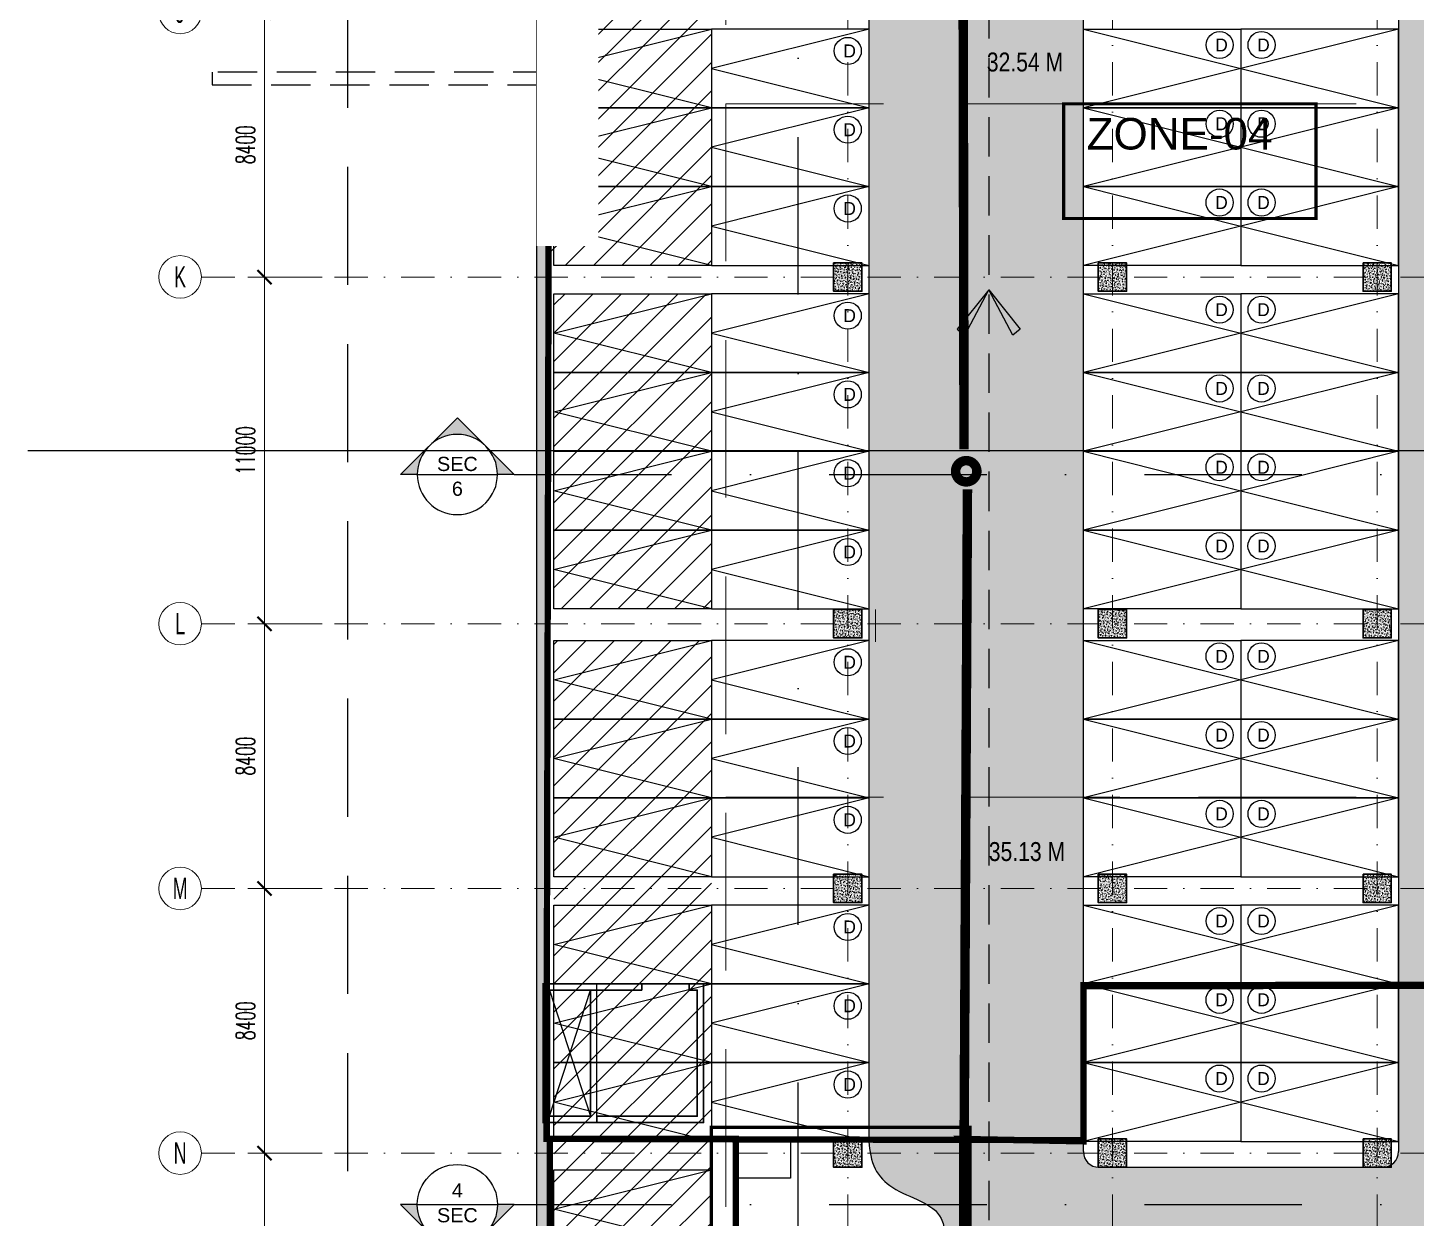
# Model space of a CAD drawing. Header units: millimetres. Extents: x 2509692 to 6766201, y 361130 to 898117.
# Drawn here: x 2509692 to 2553750, y 757327 to 795106 of the extents above; entities that cross this region are included whole.
import ezdxf
from ezdxf.enums import TextEntityAlignment as Align

# ---------------------------------------------------------------- set-up
doc = ezdxf.new("R2010")
doc.units = ezdxf.units.MM
doc.header["$LTSCALE"] = 100
for name, pattern in [('( Hidden )', [0.375, 0.25, -0.125]), ('001-S-DLA-ULT_BLK-FDN-01$0$DASHED2', [0.375, 0.25, -0.125]), ('AUDIT_I_191030115539-19', [0]), ('DASHDOT', [1, 0.5, -0.25, 0, -0.25]), ('DD Cargo Road$0$X-DIAL-Phase 3A-Master Airfield Layout_South & ECT$0$DASHDOT2', [12.7, 6.35, -3.175, 0, -3.175]), ('HIDDEN', [0.375, 0.25, -0.125]), ('PAMIR A_GROUND FLOOR GRID$0$( Dashed )', [0.75, 0.5, -0.25]), ('PAMIR A_GROUND FLOOR GRID$0$ACAD_ISO05W100', [33, 24, -3, 0, -3, 0, -3]), ('PAMIR A_GROUND FLOOR GRID$0$CMP LANDSUBDIVISION$0$ACAD_ISO12W100', [21, 12, -3, 0, -3, 0, -3]), ('PAMIR A_GROUND FLOOR GRID$0$CMP LANDSUBDIVISION$0$DASHED2', [0.375, 0.25, -0.125]), ('PAMIR A_GROUND FLOOR GRID$0$DGN Style 4', [21.138408, 10.562602, -5.281301, 0.013203, -5.281301])]:
    doc.linetypes.add(name, pattern=pattern)
doc.layers.get('0').update_dxf_attribs({"color": 8})
doc.layers.get('Defpoints').update_dxf_attribs({"color": 8})
for name, color, linetype in [('4 WHEELER', 8, 'Continuous'), ('4 wheeler jockey', 8, 'Continuous'), ('A-DRIVEWAY ARROWS', 8, 'AUDIT_I_191030115539-19'), ('A-P-STRUCTURE', 8, 'Continuous'), ('A-PARKING STACH-2', 8, 'Continuous'), ('A_CUTOUT', 8, 'Continuous'), ('A_PARKING TEXT', 8, 'Continuous'), ('A_RCC', 8, 'Continuous'), ('A_STAIRCASE DIM', 8, 'Continuous'), ('A_Travel length', 8, 'Continuous'), ('A_wall', 8, 'Continuous'), ('ACD', 220, 'Continuous'), ('CAR', 8, 'Continuous'), ('DOUBLE  STACK', 8, 'Continuous'), ('DRIVEWAY', 8, 'HIDDEN'), ('GLASS EDGE', 8, 'Continuous'), ('PAMIR A_GROUND FLOOR GRID$0$CMP LANDSUBDIVISION$0$MP-PROP-ASSET LINE', 8, 'PAMIR A_GROUND FLOOR GRID$0$CMP LANDSUBDIVISION$0$ACAD_ISO12W100'), ('PAMIR A_GROUND FLOOR GRID$0$Columns 8.4 x 8.4 MT. GRID', 8, 'Continuous'), ('SECTION LINES', 8, 'Continuous')]:
    doc.layers.add(name, color=color, linetype=linetype)
for name, color, linetype, lineweight in [('A-WALL', 8, 'Continuous', 30), ('A_FIXTURE', 8, 'Continuous', 0), ('AC-ZONING LINE', 8, 'Continuous', 15), ('CLOUD REFERNCE', 8, 'Continuous', 0), ('HACTH', 8, 'Continuous', 5), ('PAMIR A_GROUND FLOOR GRID$0$A_GRID 8.4 x 8.4 MT.', 8, 'PAMIR A_GROUND FLOOR GRID$0$DGN Style 4', 0), ('PAMIR A_GROUND FLOOR GRID$0$A_GRID DIMENSIONS', 8, 'Continuous', 0), ('PAMIR A_GROUND FLOOR GRID$0$A_GRID NUMBERING', 8, 'Continuous', 0), ('PAMIR A_GROUND FLOOR GRID$0$CMP LANDSUBDIVISION$0$MP-BASEMENT LIN', 8, 'PAMIR A_GROUND FLOOR GRID$0$ACAD_ISO05W100', 20)]:
    doc.layers.add(name, color=color, linetype=linetype, lineweight=lineweight)
doc.styles.add('300', font='GOTHIC.TTF', dxfattribs={"width": 0.8, "height": 600})
doc.styles.add('ARIAL', font='arial.ttf')
doc.styles.add('HVAC', font='arial.ttf', dxfattribs={"height": 1000})
doc.styles.add('PAMIR A_GROUND FLOOR GRID$0$ASSET_03_GRID$0$F6', font='arial.ttf', dxfattribs={"width": 0.6})
doc.styles.add('PAMIR A_GROUND FLOOR GRID$0$ASSET_03_GRID$0$MISC', font='romans.shx', dxfattribs={"width": 0.6})
doc.styles.get("Standard").update_dxf_attribs({"font": 'arial.ttf'})
doc.styles.add('X-REF_HVAC_Basement 02$0$X-REF_HVAC_Basement 02$0$acdim', font='romans.shx', dxfattribs={"height": 150})
doc.dimstyles.new('PAMIR A_GROUND FLOOR GRID$0$ASSET_03_GRID$0$TPCL-DIM-300', dxfattribs={"dimscale": 300, "dimtxt": 2.25, "dimasz": 1.5, "dimexe": 1.75, "dimexo": 1, "dimgap": 1, "dimtad": 2, "dimdec": 0, "dimzin": 0, "dimdsep": 46, "dimtxsty": 'PAMIR A_GROUND FLOOR GRID$0$ASSET_03_GRID$0$MISC', "dimblk": 'PAMIR A_GROUND FLOOR GRID$0$ASSET_03_GRID$0$_ArchTick', "dimcen": 1, "dimdle": 2, "dimclrd": 1, "dimclre": 1, "dimclrt": 7, "dimadec": 0, "dimazin": 0, "dimtfac": 1, "dimtdec": 0, "dimtofl": 0, "dimtmove": 0, "dimatfit": 3, "dimfxl": 1, "dimtolj": 1, "dimtzin": 0, "dimlwd": -1, "dimlwe": -1, "dimarcsym": 0})
pattern_1 = [(0, (-3035710.2255, -862793.3746), (0, 6.985), [5.08, -1.905]), (90, (-3035710.2255, -862793.3746), (-6.985, 4e-16), [5.08, -1.905])]

# ---------------------------------------------------------------- blocks, each defined once
blk = doc.blocks.new('ARROW')
at = {"layer": 'DRIVEWAY', "linetype": 'Continuous', "ltscale": 0.5}
h = blk.add_hatch(color=30, dxfattribs=at)
h.dxf.hatch_style = 1
h.paths.add_polyline_path([(0, 0), (-381, -720), (-500, -624)])
h = blk.add_hatch(color=30, dxfattribs=at)
h.dxf.hatch_style = 1
h.paths.add_polyline_path([(0, 0), (381, -720), (500, -624)])
at = {"layer": 'DRIVEWAY', "color": 30, "linetype": '001-S-DLA-ULT_BLK-FDN-01$0$DASHED2', "ltscale": 7500}
for points in [[(0, 0), (-500, -624), (-381, -720), (0, 0)], [(0, 0), (500, -624), (381, -720), (0, 0)]]:
    blk.add_lwpolyline(points, close=True, dxfattribs=at)
blk = doc.blocks.new('ghkhgk')
at = {"layer": 'A-DRIVEWAY ARROWS', "linetype": '( Hidden )', "lineweight": -2, "ltscale": 50}
blk.add_line((3540687, 1769071), (3540687, 1704342), dxfattribs=at)
at = {"layer": 'A-DRIVEWAY ARROWS', "linetype": '( Hidden )', "lineweight": -2, "ltscale": 2000, "xscale": -2, "yscale": 2, "zscale": 2}
blk.add_blockref('ARROW', (3540687, 1735465, 0), dxfattribs=at)
blk = doc.blocks.new('qdfesw')
at = {"layer": '4 wheeler jockey', "linetype": 'ByBlock', "lineweight": -2, "ltscale": 0.5}
blk.add_lwpolyline([(2705606, 1306842), (2708106, 1306842), (2708106, 1311842), (2705606, 1311842)], close=True, dxfattribs=at)
blk.add_lwpolyline([(2705606, 1311842), (2706856, 1306842), (2708106, 1311842)], dxfattribs=at)
blk = doc.blocks.new('JOCKEY PARK')
at = {"layer": 'A_STAIRCASE DIM', "transparency": 33554687}
h = blk.add_hatch(dxfattribs=at)
h.set_pattern_fill('ANSI31', color=8, scale=200)
h.set_pattern_definition([(45, (1000500, -500), (-449.0128, 449.0128), [])])
h.paths.add_polyline_path([(3526745, 803042), (3531888, 803042), (3531888, 787065), (3526745, 787065)])
h.paths.add_polyline_path([(3526888, 786165), (3531888, 786165), (3531888, 776165), (3526888, 776165)])
h.paths.add_polyline_path([(3526888, 775165), (3531883, 775165), (3531883, 755865), (3526888, 755865)])
h.paths.add_polyline_path([(3526888, 741565), (3531888, 741565), (3531888, 730665), (3526888, 730665)])
h.paths.add_polyline_path([(3526888, 724765), (3531888, 724765), (3531888, 702965), (3526888, 702965)])
h.paths.add_polyline_path([(3526888, 697065), (3531888, 697065), (3531888, 692065), (3526888, 692065)])
h.paths.add_polyline_path([(3565488, 766765), (3570488, 766765), (3570488, 759265), (3565488, 759265)])
h.paths.add_polyline_path([(3594211, 766765), (3599211, 766765), (3599211, 759265), (3594211, 759265)])
h.paths.add_polyline_path([(3632688, 811365), (3637688, 811365), (3637688, 750865), (3632688, 750865)])
h.paths.add_polyline_path([(3603738, 707470), (3619638, 707470), (3619638, 702470), (3603738, 702470)])
h.paths.add_polyline_path([(3632688, 739065), (3637688, 739065), (3637688, 700465), (3632688, 700465)])
h.paths.add_polyline_path([(3578660, 799643), (3586160, 799643), (3586160, 794643), (3578660, 794643)])
h.paths.add_polyline_path([(3565260, 803043), (3570260, 803043), (3570260, 795543), (3565260, 795543)])
h.paths.add_polyline_path([(3615888, 820665), (3615888, 821075)])
h.paths.add_polyline_path([(3561860, 863093), (3577760, 863093), (3577760, 858093), (3561860, 858093)])
h.paths.add_polyline_path([(3589560, 863093), (3594560, 863093), (3594560, 858093), (3589560, 858093)])
h.paths.add_polyline_path([(3595460, 863093), (3602960, 863093), (3602960, 858093), (3595460, 858093)])
h.paths.add_polyline_path([(3620538, 863093), (3636438, 863093), (3636438, 858093), (3620538, 858093)])
at = {"layer": '4 wheeler jockey', "xscale": -1, "rotation": 270}
for p in [(2220046, -1913541), (2220046, -1916041), (2220046, -1918541), (2220046, -1921941), (2220046, -1924441), (2220046, -1926941), (2220046, -1929441), (2220046, -1932941), (2220046, -1935441), (2220046, -1937941), (2220046, -1941341), (2220046, -1943841), (2220046, -1946341), (2220046, -1949741)]:
    blk.add_blockref('qdfesw', p, dxfattribs=at)
blk = doc.blocks.new('*U20')
h = blk.add_hatch(color=256)
h.paths.add_polyline_path([(200, -200), (0, -400), (0, -282.8, 0.198912)])
h.paths.add_polyline_path([(400, 0), (200, -200, 0.414214), (200, 200)])
h.paths.add_polyline_path([(131.5, 268.5), (124.4, 254, 0.114349), (0, 282.8), (0, 400)])
h.paths.add_polyline_path([(200, 200, 0.082683), (124.4, 254), (131.5, 268.5)])
h = blk.add_hatch(color=256)
h.paths.add_polyline_path([(200, -200), (0, -400), (0, -282.8, 0.198912)])
h.paths.add_polyline_path([(400, 0), (200, -200, 0.414214), (200, 200)])
h.paths.add_polyline_path([(131.5, 268.5), (124.4, 254, 0.114349), (0, 282.8), (0, 400)])
h.paths.add_polyline_path([(200, 200, 0.082683), (124.4, 254), (131.5, 268.5)])
blk.add_line((0, -282.8), (0, 282.8))
blk.add_lwpolyline([(0, -282.8), (0, -400), (400, 0), (0, 400), (0, 282.8)])
blk.add_circle((0, 0), 282.8)
for tag, p in [('TAGNUMBER', (-100, 0)), ('ELE', (75, 0))]:
    blk.add_attdef(tag, text='', height=100, rotation=270).set_placement(p, align=Align.MIDDLE_CENTER)
blk = doc.blocks.new('A$C7f0d5cc6')
at = {"layer": 'SECTION LINES', "linetype": 'DASHDOT', "ltscale": 100}
for p, q in [((14292, -194056), (14292, -3764)), ((5279, -99766), (119152, -99766)), ((5279, -122933), (119152, -122933))]:
    blk.add_line(p, q, dxfattribs=at)
at = {"layer": 'SECTION LINES', "linetype": '( Hidden )'}
ref = blk.add_blockref('*U20', (3479, -99766), dxfattribs=dict(at, xscale=-4.5, yscale=4.5, zscale=4.5, rotation=270))
ref.add_attrib('TAGNUMBER', '6', dxfattribs={"layer": '0', "height": 450}).set_placement((3479, -100216), align=Align.MIDDLE_CENTER)
ref.add_attrib('ELE', 'SEC', dxfattribs={"layer": '0', "height": 450}).set_placement((3479, -99429), align=Align.MIDDLE_CENTER)
ref = blk.add_blockref('*U20', (3479, -122933), dxfattribs=dict(at, xscale=4.5, yscale=4.5, zscale=4.5, rotation=270))
ref.add_attrib('TAGNUMBER', '4', dxfattribs={"layer": '0', "height": 450}).set_placement((3479, -122483), align=Align.MIDDLE_CENTER)
ref.add_attrib('ELE', 'SEC', dxfattribs={"layer": '0', "height": 450}).set_placement((3479, -123271), align=Align.MIDDLE_CENTER)
blk = doc.blocks.new('staicases')
at = {"layer": 'CLOUD REFERNCE', "linetype": 'DASHDOT', "ltscale": 10, "const_width": 100}
blk.add_lwpolyline([(5606951, 476495), (5615160, 476495), (5615160, 466403), (5606951, 466413)], close=True, dxfattribs=at)
blk = doc.blocks.new('PAMIR A_GROUND FLOOR GRID$0$ASSET LINE')
at = {"layer": 'PAMIR A_GROUND FLOOR GRID$0$CMP LANDSUBDIVISION$0$MP-BASEMENT LIN', "color": 3, "linetype": 'PAMIR A_GROUND FLOOR GRID$0$( Dashed )', "ltscale": 100}
for p, q in [((5607412, 509058), (5707543, 509058)), ((5607412, 487058), (5707543, 487058))]:
    blk.add_line(p, q, dxfattribs=at)
at = {"layer": 'PAMIR A_GROUND FLOOR GRID$0$CMP LANDSUBDIVISION$0$MP-BASEMENT LIN', "color": 3, "linetype": 'PAMIR A_GROUND FLOOR GRID$0$( Dashed )', "ltscale": 100, "flags": 128}
for points in [[(5601412, 408058), (5601412, 591058), (5713543, 591058), (5713543, 408058)], [(5607412, 414058), (5607412, 582058), (5707543, 582058), (5707543, 414058)]]:
    blk.add_lwpolyline(points, close=True, dxfattribs=at)
at = {"layer": 'PAMIR A_GROUND FLOOR GRID$0$CMP LANDSUBDIVISION$0$MP-PROP-ASSET LINE', "linetype": 'PAMIR A_GROUND FLOOR GRID$0$CMP LANDSUBDIVISION$0$DASHED2', "ltscale": 150, "flags": 128}
blk.add_lwpolyline([(5595412, 402058), (5595412, 597058), (5719543, 597058), (5719543, 402058)], close=True, dxfattribs=at)
blk = doc.blocks.new('PAMIR A_GROUND FLOOR GRID$0$ASSET_03_GRID$0$_ArchTick')
at = {"color": 0, "linetype": 'ByBlock', "const_width": 0.15}
blk.add_lwpolyline([(-0.5, -0.5), (0.5, 0.5)], dxfattribs=at)
blk = doc.blocks.new('*D63')
at = {"layer": 'Defpoints', "color": 0, "linetype": 'Continuous', "ltscale": 1500000.0, "transparency": 16777216}
for p in [(2519337, 803993), (2517202, 795593), (2519337, 795593)]:
    blk.add_point(p, dxfattribs=at)
at = {"layer": 'PAMIR A_GROUND FLOOR GRID$0$A_GRID DIMENSIONS', "color": 9, "linetype": 'Continuous', "ltscale": 1500000.0, "transparency": 16777216}
for p, q in [((2517202, 804593), (2517202, 794993)), ((2519037, 803993), (2516677, 803993)), ((2519037, 795593), (2516677, 795593))]:
    blk.add_line(p, q, dxfattribs=at)
at = {"layer": 'PAMIR A_GROUND FLOOR GRID$0$A_GRID DIMENSIONS', "color": 9, "linetype": 'Continuous', "ltscale": 1500000.0, "transparency": 16777216, "xscale": 450, "yscale": 450, "zscale": 450}
for p, rotation in [((2517202, 803993), 90), ((2517202, 795593), 270)]:
    blk.add_blockref('PAMIR A_GROUND FLOOR GRID$0$ASSET_03_GRID$0$_ArchTick', p, dxfattribs=dict(at, rotation=rotation))
at = {"layer": 'PAMIR A_GROUND FLOOR GRID$0$A_GRID DIMENSIONS', "color": 7, "linetype": 'Continuous', "ltscale": 1500000.0, "transparency": 16777216, "insert": (2516602, 799793), "char_height": 600, "attachment_point": 5, "rotation": 90, "style": 'PAMIR A_GROUND FLOOR GRID$0$ASSET_03_GRID$0$MISC'}
blk.add_mtext('\\A1;8400', dxfattribs=at)
blk = doc.blocks.new('*D64')
at = {"layer": 'Defpoints', "color": 0, "linetype": 'Continuous', "ltscale": 1500000.0, "transparency": 16777216}
for p in [(2519337, 795593), (2517202, 787193), (2519337, 787193)]:
    blk.add_point(p, dxfattribs=at)
at = {"layer": 'PAMIR A_GROUND FLOOR GRID$0$A_GRID DIMENSIONS', "color": 9, "linetype": 'Continuous', "ltscale": 1500000.0, "transparency": 16777216}
for p, q in [((2517202, 796193), (2517202, 786593)), ((2519037, 795593), (2516677, 795593)), ((2519037, 787193), (2516677, 787193))]:
    blk.add_line(p, q, dxfattribs=at)
at = {"layer": 'PAMIR A_GROUND FLOOR GRID$0$A_GRID DIMENSIONS', "color": 9, "linetype": 'Continuous', "ltscale": 1500000.0, "transparency": 16777216, "xscale": 450, "yscale": 450, "zscale": 450}
for p, rotation in [((2517202, 795593), 90), ((2517202, 787193), 270)]:
    blk.add_blockref('PAMIR A_GROUND FLOOR GRID$0$ASSET_03_GRID$0$_ArchTick', p, dxfattribs=dict(at, rotation=rotation))
at = {"layer": 'PAMIR A_GROUND FLOOR GRID$0$A_GRID DIMENSIONS', "color": 7, "linetype": 'Continuous', "ltscale": 1500000.0, "transparency": 16777216, "insert": (2516602, 791393), "char_height": 600, "attachment_point": 5, "rotation": 90, "style": 'PAMIR A_GROUND FLOOR GRID$0$ASSET_03_GRID$0$MISC'}
blk.add_mtext('\\A1;8400', dxfattribs=at)
blk = doc.blocks.new('*D65')
at = {"layer": 'Defpoints', "color": 0, "linetype": 'Continuous', "ltscale": 1500000.0, "transparency": 16777216}
for p in [(2519337, 787193), (2517202, 776193), (2519337, 776193)]:
    blk.add_point(p, dxfattribs=at)
at = {"layer": 'PAMIR A_GROUND FLOOR GRID$0$A_GRID DIMENSIONS', "color": 9, "linetype": 'Continuous', "ltscale": 1500000.0, "transparency": 16777216}
for p, q in [((2517202, 787793), (2517202, 775593)), ((2519037, 787193), (2516677, 787193)), ((2519037, 776193), (2516677, 776193))]:
    blk.add_line(p, q, dxfattribs=at)
at = {"layer": 'PAMIR A_GROUND FLOOR GRID$0$A_GRID DIMENSIONS', "color": 9, "linetype": 'Continuous', "ltscale": 1500000.0, "transparency": 16777216, "xscale": 450, "yscale": 450, "zscale": 450}
for p, rotation in [((2517202, 787193), 90), ((2517202, 776193), 270)]:
    blk.add_blockref('PAMIR A_GROUND FLOOR GRID$0$ASSET_03_GRID$0$_ArchTick', p, dxfattribs=dict(at, rotation=rotation))
at = {"layer": 'PAMIR A_GROUND FLOOR GRID$0$A_GRID DIMENSIONS', "color": 7, "linetype": 'Continuous', "ltscale": 1500000.0, "transparency": 16777216, "insert": (2516602, 781693), "char_height": 600, "attachment_point": 5, "rotation": 90, "style": 'PAMIR A_GROUND FLOOR GRID$0$ASSET_03_GRID$0$MISC'}
blk.add_mtext('\\A1;11000', dxfattribs=at)
blk = doc.blocks.new('*D66')
at = {"layer": 'Defpoints', "color": 0, "linetype": 'Continuous', "ltscale": 1500000.0, "transparency": 16777216}
for p in [(2519337, 776193), (2517202, 767793), (2519337, 767793)]:
    blk.add_point(p, dxfattribs=at)
at = {"layer": 'PAMIR A_GROUND FLOOR GRID$0$A_GRID DIMENSIONS', "color": 9, "linetype": 'Continuous', "ltscale": 1500000.0, "transparency": 16777216}
for p, q in [((2517202, 776793), (2517202, 767193)), ((2519037, 776193), (2516677, 776193)), ((2519037, 767793), (2516677, 767793))]:
    blk.add_line(p, q, dxfattribs=at)
at = {"layer": 'PAMIR A_GROUND FLOOR GRID$0$A_GRID DIMENSIONS', "color": 9, "linetype": 'Continuous', "ltscale": 1500000.0, "transparency": 16777216, "xscale": 450, "yscale": 450, "zscale": 450}
for p, rotation in [((2517202, 776193), 90), ((2517202, 767793), 270)]:
    blk.add_blockref('PAMIR A_GROUND FLOOR GRID$0$ASSET_03_GRID$0$_ArchTick', p, dxfattribs=dict(at, rotation=rotation))
at = {"layer": 'PAMIR A_GROUND FLOOR GRID$0$A_GRID DIMENSIONS', "color": 7, "linetype": 'Continuous', "ltscale": 1500000.0, "transparency": 16777216, "insert": (2516602, 771993), "char_height": 600, "attachment_point": 5, "rotation": 90, "style": 'PAMIR A_GROUND FLOOR GRID$0$ASSET_03_GRID$0$MISC'}
blk.add_mtext('\\A1;8400', dxfattribs=at)
blk = doc.blocks.new('*D67')
at = {"layer": 'Defpoints', "color": 0, "linetype": 'Continuous', "ltscale": 1500000.0, "transparency": 16777216}
for p in [(2519337, 767793), (2517202, 759393), (2519337, 759393)]:
    blk.add_point(p, dxfattribs=at)
at = {"layer": 'PAMIR A_GROUND FLOOR GRID$0$A_GRID DIMENSIONS', "color": 9, "linetype": 'Continuous', "ltscale": 1500000.0, "transparency": 16777216}
for p, q in [((2517202, 768393), (2517202, 758793)), ((2519037, 767793), (2516677, 767793)), ((2519037, 759393), (2516677, 759393))]:
    blk.add_line(p, q, dxfattribs=at)
at = {"layer": 'PAMIR A_GROUND FLOOR GRID$0$A_GRID DIMENSIONS', "color": 9, "linetype": 'Continuous', "ltscale": 1500000.0, "transparency": 16777216, "xscale": 450, "yscale": 450, "zscale": 450}
for p, rotation in [((2517202, 767793), 90), ((2517202, 759393), 270)]:
    blk.add_blockref('PAMIR A_GROUND FLOOR GRID$0$ASSET_03_GRID$0$_ArchTick', p, dxfattribs=dict(at, rotation=rotation))
at = {"layer": 'PAMIR A_GROUND FLOOR GRID$0$A_GRID DIMENSIONS', "color": 7, "linetype": 'Continuous', "ltscale": 1500000.0, "transparency": 16777216, "insert": (2516602, 763593), "char_height": 600, "attachment_point": 5, "rotation": 90, "style": 'PAMIR A_GROUND FLOOR GRID$0$ASSET_03_GRID$0$MISC'}
blk.add_mtext('\\A1;8400', dxfattribs=at)
blk = doc.blocks.new('*D68')
at = {"layer": 'Defpoints', "color": 0, "linetype": 'Continuous', "ltscale": 1500000.0, "transparency": 16777216}
for p in [(2519337, 759393), (2517202, 750993), (2519337, 750993)]:
    blk.add_point(p, dxfattribs=at)
at = {"layer": 'PAMIR A_GROUND FLOOR GRID$0$A_GRID DIMENSIONS', "color": 9, "linetype": 'Continuous', "ltscale": 1500000.0, "transparency": 16777216}
for p, q in [((2517202, 759993), (2517202, 750393)), ((2519037, 759393), (2516677, 759393)), ((2519037, 750993), (2516677, 750993))]:
    blk.add_line(p, q, dxfattribs=at)
at = {"layer": 'PAMIR A_GROUND FLOOR GRID$0$A_GRID DIMENSIONS', "color": 9, "linetype": 'Continuous', "ltscale": 1500000.0, "transparency": 16777216, "xscale": 450, "yscale": 450, "zscale": 450}
for p, rotation in [((2517202, 759393), 90), ((2517202, 750993), 270)]:
    blk.add_blockref('PAMIR A_GROUND FLOOR GRID$0$ASSET_03_GRID$0$_ArchTick', p, dxfattribs=dict(at, rotation=rotation))
at = {"layer": 'PAMIR A_GROUND FLOOR GRID$0$A_GRID DIMENSIONS', "color": 7, "linetype": 'Continuous', "ltscale": 1500000.0, "transparency": 16777216, "insert": (2516602, 755193), "char_height": 600, "attachment_point": 5, "rotation": 90, "style": 'PAMIR A_GROUND FLOOR GRID$0$ASSET_03_GRID$0$MISC'}
blk.add_mtext('\\A1;8400', dxfattribs=at)
blk = doc.blocks.new('PAMIR A_GROUND FLOOR GRID$0$ASSET_03_GRID$0$A')
blk.add_circle((0, 0), 4)
at = {"style": 'PAMIR A_GROUND FLOOR GRID$0$ASSET_03_GRID$0$F6', "width": 0.6}
blk.add_attdef('GRTAG', text='', height=4, dxfattribs=at).set_placement((0, 0), align=Align.MIDDLE)
blk = doc.blocks.new('PAMIR A_GROUND FLOOR GRID$0$gfhjd')
at = {"layer": 'PAMIR A_GROUND FLOOR GRID$0$Columns 8.4 x 8.4 MT. GRID', "transparency": 33554505}
h = blk.add_hatch(dxfattribs=at)
h.set_pattern_fill('AR-CONC', color=8, scale=0.5)
h.set_pattern_definition([(50, (2668641.195, 1117441.09), (91.092334, -7.969543), [9.525, -104.775]), (355, (2668641.2, 1117441.09), (-17.62171, 95.52842), [7.62, -83.82029]), (100.451445, (2668648.79, 1117440.43), (73.470624, 87.558876), [8.095004, -89.04512]), (46.1842, (2668641.2, 1117466.49), (135.53952, -21.02116), [14.2875, -157.1625]), (96.63556, (2668652.49, 1117464.74), (118.70207, 123.71306), [12.14251, -133.5678]), (351.18415, (2668641.2, 1117466.49), (118.70207, 123.71306), [11.42998, -125.72987]), (21, (2668653.895, 1117460.14), (75.807196, -51.1326), [9.525, -104.775]), (326, (2668653.9, 1117460.14), (30.901014, 92.09398), [7.62, -83.82]), (71.451445, (2668660.21, 1117455.88), (106.70821, 40.961384), [8.095004, -89.04497]), (37.5, (2668641.195, 1117441.09), (1.544302, 42.2775194), [0, -82.804, 0, -85.09, 0, -84.1375]), (7.5, (2668641.195, 1117441.09), (33.409831, 50.090287), [0, -48.514, 0, -80.899, 0, -32.0675]), (327.5, (2668612.874, 1117441.09), (67.795298, -2.864372), [0, -31.75, 0, -99.06, 0, -131.445]), (317.5, (2668600.174, 1117441.09), (74.06459, 12.713246), [0, -41.275, 0, -65.786, 0, -93.345])])
h.paths.add_polyline_path([(2555360, 1057637), (2556260, 1057637), (2556260, 1056737), (2555361, 1056737)])
at = {"layer": 'PAMIR A_GROUND FLOOR GRID$0$Columns 8.4 x 8.4 MT. GRID', "lineweight": 30}
blk.add_lwpolyline([(2555361, 1057637), (2556260, 1057637), (2556260, 1056737), (2555361, 1056737)], close=True, dxfattribs=at)
blk = doc.blocks.new('A$C8c9960d7')
at = {"layer": 'PAMIR A_GROUND FLOOR GRID$0$Columns 8.4 x 8.4 MT. GRID'}
for p in [(-20100, -269994), (-11700, -269994), (-3300, -269994), (-20100, -280994), (-11700, -280994), (-3300, -280994), (-20100, -289394), (-11700, -289394), (-3300, -289394), (-20100, -297794), (-11700, -297794), (-3300, -297794)]:
    blk.add_blockref('PAMIR A_GROUND FLOOR GRID$0$gfhjd', p, dxfattribs=at)
blk = doc.blocks.new('SEG')
at = {"layer": 'DRIVEWAY', "linetype": 'Continuous'}
for p, q in [((3043188, 759443), (3043188, 803943)), ((3053188, 803943), (3053188, 759443)), ((3036386, 803042), (3036377, 759765)), ((3043688, 758943), (3052688, 758943))]:
    blk.add_line(p, q, dxfattribs=at)
for centre, start, end in [((3043688, 759443), 180, 270), ((3052688, 759443), 270, 359.9998)]:
    blk.add_arc(centre, 500, start, end, dxfattribs=at)
blk.add_spline([(3036377, 759765), (3036580, 758893), (3037138, 758301), (3038679, 757313), (3038798, 756893)], degree=3, dxfattribs=at)
blk = doc.blocks.new('A$C29A2079D')
at = {"layer": 'HACTH', "true_color": 0xf7f2ee, "transparency": 33554602}
h = blk.add_hatch(dxfattribs=at)
h.set_pattern_fill('ANGLE')
h.set_pattern_definition(pattern_1)
edge = h.paths.add_edge_path()
edge.add_line((74678, -8850), (75151, -8850))
edge.add_line((75151, -8850), (75151, 5800))
edge.add_line((75151, 5800), (101366, 5800))
edge.add_arc((101366, 6300), 500, 270, 360)
edge.add_line((101866, 6300), (101866, 11000))
edge.add_arc((101366, 11000), 500, 0, 90)
edge.add_line((101366, 11500), (17750, 11500))
edge.add_arc((17750, 11000), 500, 90, 180)
edge.add_line((17250, 11000), (17250, -8850))
edge.add_line((17250, -8850), (14228, -8850))
edge.add_arc((14228, -9350), 500, 89.9998, 180)
edge.add_line((13728, -9350), (13728, -15850))
edge.add_arc((14228, -15850), 500, 180, 270)
edge.add_line((14228, -16350), (17478, -16350))
edge.add_line((17478, -16350), (17478, -50929))
edge.add_line((17478, -50929), (7978, -50929))
edge.add_arc((7978, -50429), 500, 180, 270, ccw=False)
edge.add_line((7478, -50429), (7478, -42325))
edge.add_arc((6978, -42325), 500, 0, 90.0003)
edge.add_line((6978, -41825), (3586, -41825))
edge.add_arc((3586, -42325), 500, 90.0003, 180.0017)
edge.add_line((3086, -42325), (3086, -59251))
edge.add_line((3086, -59251), (1175, -59251))
edge.add_arc((1175, -59751), 500, 90.0125, 179.9888)
edge.add_line((675, -59751), (667, -103029))
edge.add_spline(control_points=[(667, -103029), (702, -103334), (770, -103917), (1633, -104788), (2901, -104986), (3058, -105753), (3088, -105901)], knot_values=[0, 0, 0, 0, 894.923904, 1708.274926, 3539.028112, 3976.033279, 3976.033279, 3976.033279, 3976.033279], degree=3, periodic=0)
edge.add_line((3088, -105901), (3084, -120205))
edge.add_spline(control_points=[(3084, -119850), (3085, -120025), (3090, -120889), (1674, -121331), (753, -122299), (701, -122943), (677, -123229)], knot_values=[0, 0, 0, 0, 503.03039, 2487.793322, 3539.319114, 4374.600504, 4374.600504, 4374.600504, 4374.600504], degree=3, periodic=0)
edge.add_line((677, -123229), (677, -170200))
edge.add_arc((1177, -170200), 500, 180, 270)
edge.add_line((1177, -170700), (7478, -170700))
edge.add_line((7478, -170700), (90978, -170700))
edge.add_arc((90978, -170200), 500, 270, 360.0004)
edge.add_line((91478, -170200), (91477, -121044))
edge.add_line((91477, -121044), (84677, -121044))
edge.add_line((84677, -121044), (84677, -137450))
edge.add_line((84677, -137450), (74678, -137450))
edge.add_line((74678, -137450), (74678, -111850))
edge.add_arc((75178, -111850), 500, 90, 180, ccw=False)
edge.add_line((75178, -111350), (91478, -111350))
edge.add_line((91478, -111350), (91477, -50850))
edge.add_line((91477, -50850), (75178, -50850))
edge.add_arc((75178, -50350), 500, 180, 270, ccw=False)
edge.add_line((74678, -50350), (74678, -8850))
h.paths.add_polyline_path([(24751, -22800, -0.414213), (25251, -22300), (67150, -22300, -0.414214), (67650, -22800), (67650, -50850), (24751, -50850)], flags=16)
h.paths.add_polyline_path([(16978, -58350, -0.414214), (17478, -58850), (17478, -103350, -0.414213), (16978, -103850), (7978, -103850, -0.414214), (7478, -103350), (7478, -58850, -0.414214), (7978, -58350)], flags=16)
h.paths.add_polyline_path([(24550, -57648), (67378, -57648, -0.414214), (67878, -58148), (67878, -67650), (51077, -67650), (51077, -95450), (41077, -95450), (41077, -67650), (24050, -67650), (24050, -58148, -0.414213)], flags=16)
h.paths.add_polyline_path([(24278, -75150), (34278, -75150), (34278, -100850), (57877, -100850), (57877, -75150), (67878, -75150), (67878, -103850, -0.414214), (65878, -105850), (26278, -105850, -0.414214), (24278, -103850)], flags=16)
h.paths.add_polyline_path([(24751, -17250), (24751, -16350), (25178, -16350), (25178, -8850), (24751, -8850), (24751, 5800), (67650, 5800), (67650, -17250)], flags=16)
h.paths.add_polyline_path([(74677, -58850, -0.414214), (75177, -58350), (84677, -58350), (84678, -103850), (75177, -103850, -0.414214), (74677, -103350)], flags=16)
h.paths.add_polyline_path([(17477, -111850), (17477, -164729, -0.414214), (16977, -165229), (7977, -165229, -0.414214), (7477, -164729), (7477, -111350), (16977, -111350, -0.414214)], flags=16)
h.paths.add_polyline_path([(67878, -111350), (67878, -119829), (67650, -119829), (67650, -139400, -0.414214), (67150, -139900), (25251, -139900, -0.414214), (24751, -139400), (24751, -111350)], flags=16)
h.paths.add_polyline_path([(84450, -144950), (84450, -164323, -0.414213), (83950, -164823), (67528, -164823), (67528, -164550), (41474, -164550), (41474, -164979), (24627, -164979), (24628, -153350), (25178, -153350), (25178, -145850), (24751, -145850), (24751, -144950)], flags=16)
at = {"layer": 'DRIVEWAY'}
blk.add_blockref('SEG', (-3035711, -862793), dxfattribs=at)
blk = doc.blocks.new('frfrfr')
at = {"layer": 'A-PARKING STACH-2'}
blk.add_circle((0, 0), 314, dxfattribs=at)
at = {"layer": 'A_PARKING TEXT', "insert": (-101, 150), "char_height": 300, "width": 4300.79, "attachment_point": 1, "style": 'X-REF_HVAC_Basement 02$0$X-REF_HVAC_Basement 02$0$acdim'}
blk.add_mtext('{\\fcentury gothic|b0|i0|c0|p34;D}', dxfattribs=at)
blk = doc.blocks.new('A$C555C795E')
at = {"layer": 'A-PARKING STACH-2', "color": 3, "xscale": 1.369400645261373, "yscale": 1.369400645261373, "zscale": 1.369400645261373}
for p in [(11801, -68234), (13132, -68234), (1, -68423), (1, -70923), (11801, -70734), (13132, -70734), (1, -73423), (11800, -73234), (13132, -73234), (11801, -76634), (13132, -76634), (1, -76823), (11801, -79134), (13131, -79134), (1, -79323), (1, -81823), (11800, -81634), (13132, -81634), (11801, -84134), (13131, -84134), (1, -84323), (11800, -87634), (13132, -87634), (1, -87823), (11801, -90134), (13132, -90134), (1, -90323), (1, -92823), (11801, -92634), (13132, -92634), (11801, -96034), (13132, -96034), (1, -96223), (11800, -98534), (13132, -98534), (1, -98723), (1, -101223), (11800, -101034), (13132, -101034)]:
    blk.add_blockref('frfrfr', p, dxfattribs=at)
blk = doc.blocks.new('car 2500x500')
at = {"layer": 'CAR', "color": 0, "ltscale": 0.5}
blk.add_lwpolyline([(0, 0), (2500, 0), (2500, 5000), (0, 5000)], close=True, dxfattribs=at)
blk.add_lwpolyline([(0, 5000), (1250, 0), (2500, 5000)], dxfattribs=at)
blk = doc.blocks.new('A$C72A00BA6')
at = {"layer": 'HACTH', "true_color": 0xf7f2ee, "transparency": 33554602}
h = blk.add_hatch(dxfattribs=at)
h.set_pattern_fill('ANGLE')
h.set_pattern_definition(pattern_1)
edge = h.paths.add_edge_path()
edge.add_line((74678, -8850), (75151, -8850))
edge.add_line((75151, -8850), (75151, 5800))
edge.add_line((75151, 5800), (101366, 5800))
edge.add_arc((101366, 6300), 500, 270, 360)
edge.add_line((101866, 6300), (101866, 11000))
edge.add_arc((101366, 11000), 500, 0, 90)
edge.add_line((101366, 11500), (17750, 11500))
edge.add_arc((17750, 11000), 500, 90, 180)
edge.add_line((17250, 11000), (17250, -8850))
edge.add_line((17250, -8850), (14228, -8850))
edge.add_arc((14228, -9350), 500, 89.9998, 180)
edge.add_line((13728, -9350), (13728, -15850))
edge.add_arc((14228, -15850), 500, 180, 270)
edge.add_line((14228, -16350), (17478, -16350))
edge.add_line((17478, -16350), (17478, -50929))
edge.add_line((17478, -50929), (7978, -50929))
edge.add_arc((7978, -50429), 500, 180, 270, ccw=False)
edge.add_line((7478, -50429), (7478, -42325))
edge.add_arc((6978, -42325), 500, 0, 90.0003)
edge.add_line((6978, -41825), (3586, -41825))
edge.add_arc((3586, -42325), 500, 90.0003, 180.0017)
edge.add_line((3086, -42325), (3086, -59251))
edge.add_line((3086, -59251), (1175, -59251))
edge.add_arc((1175, -59751), 500, 90.0125, 179.9888)
edge.add_line((675, -59751), (667, -103029))
edge.add_spline(control_points=[(667, -103029), (702, -103334), (770, -103917), (1633, -104788), (2901, -104986), (3058, -105753), (3088, -105901)], knot_values=[0, 0, 0, 0, 894.923904, 1708.274926, 3539.028112, 3976.033279, 3976.033279, 3976.033279, 3976.033279], degree=3, periodic=0)
edge.add_line((3088, -105901), (3084, -120205))
edge.add_spline(control_points=[(3084, -119850), (3085, -120025), (3090, -120889), (1674, -121331), (753, -122299), (701, -122943), (677, -123229)], knot_values=[0, 0, 0, 0, 503.03039, 2487.793322, 3539.319114, 4374.600504, 4374.600504, 4374.600504, 4374.600504], degree=3, periodic=0)
edge.add_line((677, -123229), (677, -170200))
edge.add_arc((1177, -170200), 500, 180, 270)
edge.add_line((1177, -170700), (7478, -170700))
edge.add_line((7478, -170700), (90978, -170700))
edge.add_arc((90978, -170200), 500, 270, 360.0004)
edge.add_line((91478, -170200), (91477, -121044))
edge.add_line((91477, -121044), (84677, -121044))
edge.add_line((84677, -121044), (84677, -137450))
edge.add_line((84677, -137450), (74678, -137450))
edge.add_line((74678, -137450), (74678, -111850))
edge.add_arc((75178, -111850), 500, 90, 180, ccw=False)
edge.add_line((75178, -111350), (91478, -111350))
edge.add_line((91478, -111350), (91477, -50850))
edge.add_line((91477, -50850), (75178, -50850))
edge.add_arc((75178, -50350), 500, 180, 270, ccw=False)
edge.add_line((74678, -50350), (74678, -8850))
h.paths.add_polyline_path([(24751, -22800, -0.414213), (25251, -22300), (67150, -22300, -0.414214), (67650, -22800), (67650, -50850), (24751, -50850)], flags=16)
h.paths.add_polyline_path([(16978, -58350, -0.414214), (17478, -58850), (17478, -103350, -0.414213), (16978, -103850), (7978, -103850, -0.414214), (7478, -103350), (7478, -58850, -0.414214), (7978, -58350)], flags=16)
h.paths.add_polyline_path([(24550, -57648), (67378, -57648, -0.414214), (67878, -58148), (67878, -67650), (51077, -67650), (51077, -95450), (41077, -95450), (41077, -67650), (24050, -67650), (24050, -58148, -0.414213)], flags=16)
h.paths.add_polyline_path([(24278, -75150), (34278, -75150), (34278, -100850), (57877, -100850), (57877, -75150), (67878, -75150), (67878, -103850, -0.414214), (65878, -105850), (26278, -105850, -0.414214), (24278, -103850)], flags=16)
h.paths.add_polyline_path([(24751, -17250), (24751, -16350), (25178, -16350), (25178, -8850), (24751, -8850), (24751, 5800), (67650, 5800), (67650, -17250)], flags=16)
h.paths.add_polyline_path([(74677, -58850, -0.414214), (75177, -58350), (84677, -58350), (84678, -103850), (75177, -103850, -0.414214), (74677, -103350)], flags=16)
h.paths.add_polyline_path([(17477, -111850), (17477, -164729, -0.414214), (16977, -165229), (7977, -165229, -0.414214), (7477, -164729), (7477, -111350), (16977, -111350, -0.414214)], flags=16)
h.paths.add_polyline_path([(67878, -111350), (67878, -119829), (67650, -119829), (67650, -139400, -0.414214), (67150, -139900), (25251, -139900, -0.414214), (24751, -139400), (24751, -111350)], flags=16)
h.paths.add_polyline_path([(84450, -144950), (84450, -164323, -0.414213), (83950, -164823), (67528, -164823), (67528, -164550), (41474, -164550), (41474, -164979), (24627, -164979), (24628, -153350), (25178, -153350), (25178, -145850), (24751, -145850), (24751, -144950)], flags=16)
at = {"layer": 'DRIVEWAY'}
blk.add_blockref('SEG', (-3035711, -862793), dxfattribs=at)
blk = doc.blocks.new('CUTOUTS CEILING')
at = {"layer": 'A_CUTOUT'}
for p, q in [((2296245, 760565), (2297545, 764565)), ((2296245, 764565), (2297545, 760565))]:
    blk.add_line(p, q, dxfattribs=at)
at = {"layer": 'A_CUTOUT', "const_width": 50}
for points in [[(2297745, 764765), (2297745, 760365), (2296045, 760365), (2296045, 764765)], [(2297545, 764565), (2297545, 760565), (2296245, 760565), (2296245, 764565)]]:
    blk.add_lwpolyline(points, close=True, dxfattribs=at)
at = {"layer": 'A_CUTOUT'}
blk.add_lwpolyline([(2303895, 759845), (2303895, 758595), (2302145, 758595), (2302145, 759845)], close=True, dxfattribs=at)
at = {"layer": 'A_CUTOUT', "transparency": 33554687, "insert": (2297733, 788332, -2), "char_height": 300, "width": 26453.17, "attachment_point": 7, "rotation": 90, "line_spacing_factor": 0.9, "style": 'ARIAL', "bg_fill": 2}
blk.add_mtext('{\\T0.9;   \\P\\pxqc;\\W0.9;EXHAUST AIR \\P Z4 - B3 -5.0 Sqmt\\P\\pq*;\\W1; }', dxfattribs=at)
blk = doc.blocks.new('FAN ROOMS')
at = {"layer": 'A-WALL'}
for points in [[(2299182, 764565), (2299182, 764765), (2296237, 764765), (2296237, 764565)], [(2301138, 764765), (2300682, 764765), (2300682, 764565), (2300938, 764565), (2300938, 760565), (2297745, 760565), (2297745, 760365), (2301138, 760365)]]:
    blk.add_lwpolyline(points, close=True, dxfattribs=at)
blk = doc.blocks.new('PAMIR A_GROUND FLOOR GRID')
at = {"layer": 'PAMIR A_GROUND FLOOR GRID$0$A_GRID 8.4 x 8.4 MT.'}
for p, q in [((2535710.2, 882793.4), (2535710.2, 680593.4)), ((2544110.2, 882793.4), (2544110.2, 680593.4)), ((2552510.2, 882793.4), (2552510.2, 680593.4)), ((2515201.8, 787193.4), (2648618.7, 787193.4)), ((2515201.8, 776193.4), (2648618.7, 776193.4)), ((2515201.8, 767793.4), (2648618.7, 767793.4)), ((2515201.8, 759393.4), (2648618.7, 759393.4))]:
    blk.add_line(p, q, dxfattribs=at)
at = {"layer": 'PAMIR A_GROUND FLOOR GRID$0$A_GRID NUMBERING', "xscale": 168.749999999924, "yscale": 168.749999999924, "zscale": 168.749999999924}
for p, values in [((2514526.8, 795593.4), {'GRTAG': 'J'}), ((2514526.8, 787201.4), {'GRTAG': 'K'}), ((2514526.8, 776193.4), {'GRTAG': 'L'}), ((2514526.8, 767793.4), {'GRTAG': 'M'}), ((2514526.8, 759393.4), {'GRTAG': 'N'})]:
    blk.add_blockref('PAMIR A_GROUND FLOOR GRID$0$ASSET_03_GRID$0$A', p, dxfattribs=at).add_auto_attribs(values)
at = {"layer": 'PAMIR A_GROUND FLOOR GRID$0$A_GRID DIMENSIONS', "linetype": 'Continuous', "ltscale": 1500000.0}
for base, p1, p2, picture, middle in [((2517201.9, 795593.4), (2519336.9, 803993.4), (2519336.9, 795593.4), '*D63', (2516601.9, 799793.4)), ((2517201.9, 787193.4), (2519336.9, 795593.4), (2519336.9, 787193.4), '*D64', (2516601.9, 791393.4)), ((2517201.9, 776193.4), (2519336.9, 787193.4), (2519336.9, 776193.4), '*D65', (2516601.9, 781693.4)), ((2517201.9, 767793.4), (2519336.9, 776193.4), (2519336.9, 767793.4), '*D66', (2516601.9, 771993.4)), ((2517201.9, 759393.4), (2519336.9, 767793.4), (2519336.9, 759393.4), '*D67', (2516601.9, 763593.4)), ((2517201.9, 750993.4), (2519336.9, 759393.4), (2519336.9, 750993.4), '*D68', (2516601.9, 755193.4))]:
    dim = blk.add_linear_dim(base=base, p1=p1, p2=p2, angle=90, dimstyle='PAMIR A_GROUND FLOOR GRID$0$ASSET_03_GRID$0$TPCL-DIM-300', override={"dimtxt": 2, "dimclrd": 9, "dimclre": 9}, dxfattribs=at)
    dim.commit()
    dim.dimension.update_dxf_attribs({"geometry": picture, "text_midpoint": middle})
blk = doc.blocks.new('A$C5d815a77')
at = {"layer": 'PAMIR A_GROUND FLOOR GRID$0$A_GRID 8.4 x 8.4 MT.'}
blk.add_blockref('PAMIR A_GROUND FLOOR GRID', (0, 0), dxfattribs=at)

msp = doc.modelspace()

# ---------------------------------------------------------------- hatches: boundary and pattern name
at = {"transparency": 33554687}
h = msp.add_hatch(color=9, dxfattribs=at)
h.dxf.hatch_style = 1
h.paths.add_polyline_path([(2526244.6246, 874293.3746), (2637575.8264, 874293.3746), (2637575.8264, 692093.3746), (2526244.6246, 692093.3746)], flags=16)
h.paths.add_polyline_path([(2525844.6246, 874693.3746), (2637975.8264, 874693.3746), (2637975.8264, 691693.3746), (2525844.6246, 691693.3746)])

# ---------------------------------------------------------------- linework, layer by layer
at = {"layer": 'A-P-STRUCTURE', "linetype": '( Hidden )', "ltscale": 50}
msp.add_lwpolyline([(2515539.8859, 793693.3746), (2515539.8859, 793293.3746), (2526344.4339, 793293.3746), (2526344.4339, 793693.3746)], close=True, dxfattribs=at)
at = {"layer": 'A_FIXTURE'}
msp.add_line((2536587.9457, 776648.0496), (2536587.9457, 775614.7163), dxfattribs=at)
at = {"layer": 'A_RCC'}
for points in [[(2525844.6246, 874693.3746), (2637975.8264, 874693.3746), (2637975.8264, 691693.3746), (2525844.6246, 691693.3746)], [(2526244.6246, 874293.3746), (2637575.8264, 874293.3746), (2637575.8264, 692093.3746), (2526244.6246, 692093.3746)]]:
    msp.add_lwpolyline(points, close=True, dxfattribs=at)
at = {"layer": 'A_Travel length', "linetype": 'DD Cargo Road$0$X-DIAL-Phase 3A-Master Airfield Layout_South & ECT$0$DASHDOT2', "const_width": 300}
for points in [[(2539400.4746, 781723.1895), (2539359.5176, 803543.3746), (2539363.3655, 814268.2082)], [(2539509.7227, 780454.7385), (2539329.6797, 745318.3078)]]:
    msp.add_lwpolyline(points, dxfattribs=at)
msp.add_lwpolyline([(2539133.1437, 781031.3063, 1), (2539808.1437, 781031.3063, 1)], format="xyb", close=True, dxfattribs=at)
at = {"layer": 'AC-ZONING LINE', "const_width": 200}
msp.add_lwpolyline([(2603568.3733, 764760.4503), (2603619.3286, 795132.7375), (2588890.0597, 795144.8133), (2586551.5417, 795141.9207), (2586551.5417, 795141.9207), (2564989.3514, 795144.8415), (2564998.3849, 803471.4652), (2543388.3183, 803466.0267), (2543388.3183, 820045.1797), (2539122.0909, 820039.7412), (2539122.0909, 803460.5881), (2526255.1279, 803447.7843), (2526149.6685, 759844.3758), (2543188.1729, 759803.9357), (2543188.4636, 764725.5066)], close=True, dxfattribs=at)
at = {"layer": 'AC-ZONING LINE', "color": 2, "const_width": 100}
msp.add_lwpolyline([(2542562.7762, 792693.3762), (2550568.7677, 792693.3762), (2550568.7677, 789051.051), (2542562.7762, 789051.051)], close=True, dxfattribs=at)
at = {"layer": 'AC-ZONING LINE', "color": 3, "const_width": 200}
msp.add_lwpolyline([(2590291.1063, 764764.7179), (2543188.4635, 764686.8809), (2543188.173, 759766.5387), (2539277.5775, 759844.3758), (2539345.0758, 759764.7179), (2539345.0012, 759764.7179), (2539345.0012, 746294.4777), (2539863.4597, 746056.7729), (2539863.4632, 743831.98), (2543544.4938, 744069.6848), (2543552.3865, 750664.7179), (2543548.4401, 750664.7179), (2543548.4402, 751364.718), (2548198.4401, 751366.2304), (2548198.4401, 742763.2048), (2543526.448, 742761.6921), (2543526.4453, 743744.4779), (2532155.119, 743744.476), (2532155.119, 759844.3758), (2526255.119, 759844.3758), (2526255.119, 692093.3762)], dxfattribs=at)

# ---------------------------------------------------------------- block references
for name, p in [('A$C5d815a77', (0, 0)), ('A$C7f0d5cc6', (2519844.6246, 880693.3746)), ('A$C8c9960d7', (0, 0))]:
    msp.add_blockref(name, p)
at = {"layer": '4 WHEELER', "rotation": 270}
for p in [(2531387.3556, 795064.7163), (2548187.3556, 795064.7163), (2531387.3556, 792564.7163), (2548187.3556, 792564.7163), (2531387.3556, 790064.7163), (2548187.3556, 790064.7163), (2531387.3556, 786664.7163), (2548187.3556, 786664.7163), (2531387.3556, 784164.7163), (2548187.3556, 784164.7163), (2531387.3556, 781664.7163), (2548187.3556, 781664.7163), (2531387.3556, 779164.7163), (2548187.3556, 779164.7163), (2531387.3556, 775664.7163), (2548187.3556, 775664.7163), (2531387.3556, 773164.7163), (2548187.3556, 773164.7163), (2531387.3556, 770664.7163), (2548187.3556, 770664.7163), (2531387.3556, 767264.7163), (2548187.3556, 767264.7163), (2531387.3556, 764764.7163), (2548187.3556, 764764.7163), (2531387.3556, 762264.7163), (2548187.3556, 762264.7163)]:
    msp.add_blockref('car 2500x500', p, dxfattribs=at)
at = {"layer": '4 WHEELER', "rotation": 90}
for p, xscale in [((2548187.9457, 795064.7163), -1.000000000000001), ((2548187.9457, 792564.7163), -1.000000000000001), ((2548187.9457, 790064.7163), -1.000000000000001), ((2548187.9457, 786664.7163), -1.000000000000001), ((2548187.9457, 784164.7163), -1.000000000000001), ((2548187.9457, 781664.7163), -1.000000000000002), ((2548187.9457, 779164.7195), -1.000000000000002), ((2548187.9457, 775664.7195), -1.000000000000002), ((2548187.9457, 773164.7195), -1.000000000000002), ((2548187.9457, 770664.7195), -1.000000000000002), ((2548187.9457, 767264.7195), -1.000000000000002), ((2548187.9457, 764764.7195), -1.000000000000002), ((2548187.9457, 762264.7195), -1.000000000000002)]:
    msp.add_blockref('car 2500x500', p, dxfattribs=dict(at, xscale=xscale))
at = {"layer": 'A-DRIVEWAY ARROWS'}
msp.add_blockref('ghkhgk', (-1000500, -948677.0998), dxfattribs=at)
at = {"layer": 'A-WALL'}
msp.add_blockref('JOCKEY PARK', (-1000500, 500), dxfattribs=at)
at = {"layer": 'A_wall'}
msp.add_blockref('staicases', (-3075567.3888, 283714.4666), dxfattribs=at)
at = {"layer": 'DOUBLE  STACK', "color": 2}
msp.add_blockref('A$C555C795E', (2535710.5981, 862793.3762), dxfattribs=at)
at = {"layer": 'DRIVEWAY', "color": 2}
msp.add_blockref('A$C29A2079D', (2535710.5981, 862793.3762), dxfattribs=at)
at = {"layer": 'GLASS EDGE'}
msp.add_blockref('A$C72A00BA6', (2535710.5981, 862793.3762), dxfattribs=at)
at = {"layer": 'PAMIR A_GROUND FLOOR GRID$0$CMP LANDSUBDIVISION$0$MP-PROP-ASSET LINE'}
msp.add_blockref('PAMIR A_GROUND FLOOR GRID$0$ASSET LINE', (-3075567.3888, 283635.8083), dxfattribs=at)

# ---------------------------------------------------------------- texts
at = {"layer": 'A_Travel length', "color": 1, "linetype": 'Continuous', "ltscale": 0.5, "true_color": 0xff0f0f, "char_height": 600, "width": 3946.271793, "attachment_point": 1, "style": '300'}
for s, insert in [('{\\fArial|b0|i0|c0|p34;32.54 M}', (2540124.0917, 794319.6187)), ('{\\fArial|b0|i0|c0|p34;35.13 M}', (2540186.7322, 769263.6364))]:
    msp.add_mtext(s, dxfattribs=dict(at, insert=insert))
at = {"layer": 'AC-ZONING LINE', "color": 2, "style": 'HVAC'}
msp.add_text('ZONE-04', height=1000, dxfattribs=at).set_placement((2546240.7264, 791242.622), align=Align.CENTER)

# ---------------------------------------------------------------- next in the draw order: block references
at = {"layer": 'A_CUTOUT', "color": 2}
msp.add_blockref('CUTOUTS CEILING', (230000, 0), dxfattribs=at)

# ---------------------------------------------------------------- next in the draw order: linework, layer by layer
at = {"layer": 'ACD', "color": 7}
msp.add_line((2509691.7888, 781693.3746), (2656378.7407, 781693.3746), dxfattribs=at)

# ---------------------------------------------------------------- next in the draw order: block references
at = {"layer": 'A-WALL', "color": 2}
msp.add_blockref('FAN ROOMS', (230000, 0), dxfattribs=at)

doc.saveas('drawing.dxf')
